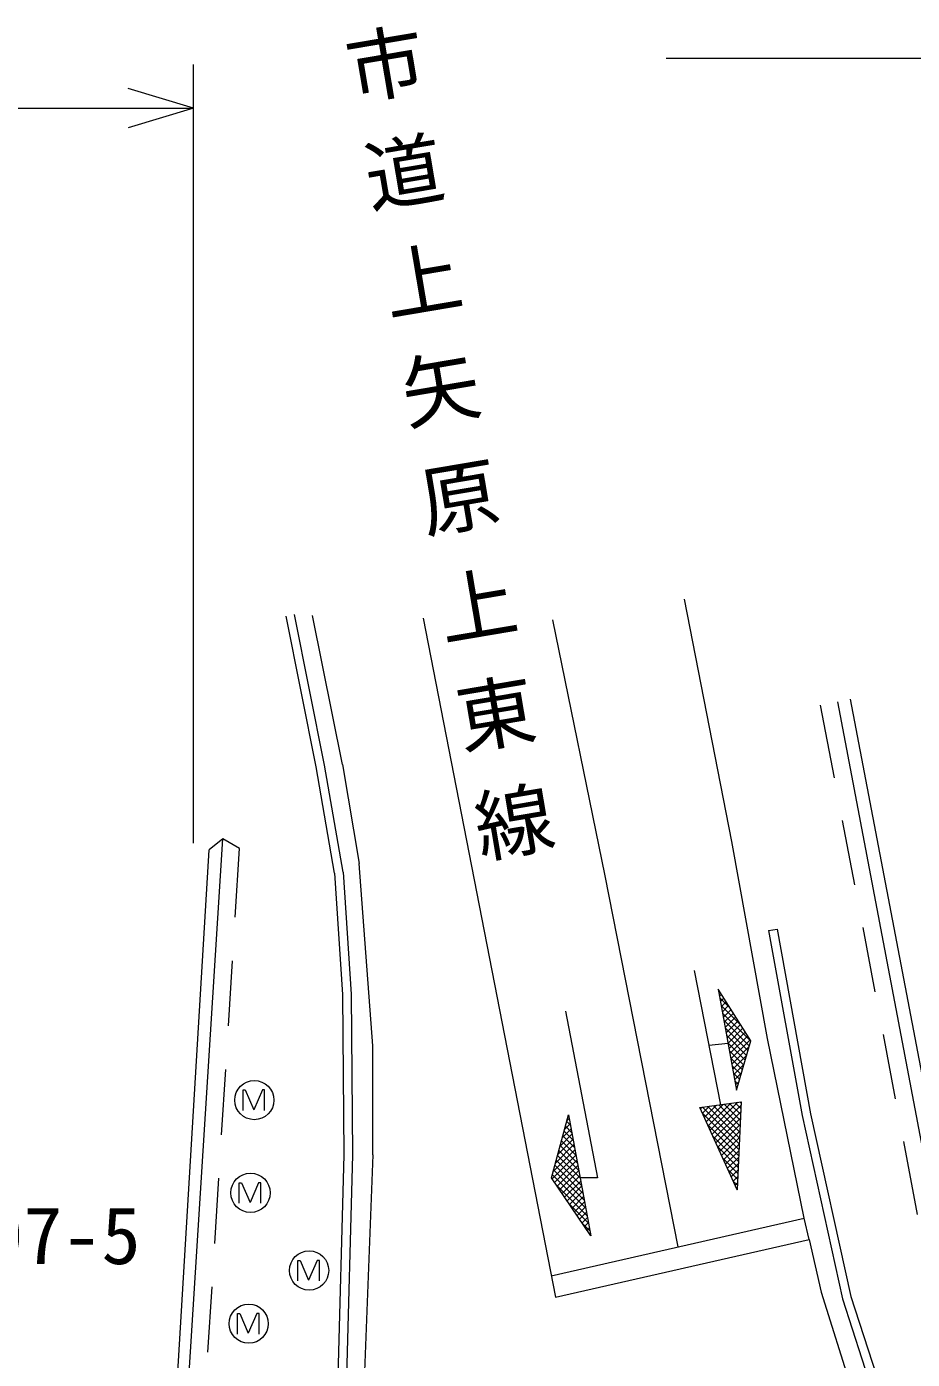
# Model space of a CAD drawing. Units: millimetres, scale not verified. Extents: x 40000 to 680000, y 20000 to 380000.
# Drawn here: x 104828 to 125152, y 313312 to 343896 of the extents above; entities that cross this region are included whole.
import ezdxf
from ezdxf.enums import TextEntityAlignment as Align

# ---------------------------------------------------------------- set-up
doc = ezdxf.new("R2010")
doc.units = ezdxf.units.MM
doc.header["$LTSCALE"] = 1000
for name, color, linetype, lineweight in [('M-BGD', 7, 'Continuous', 13), ('M-STR-HTXT', 7, 'Continuous', 13), ('M-STR-STRC', 7, 'Continuous', 13)]:
    doc.layers.add(name, color=color, linetype=linetype, lineweight=lineweight)
doc.layers.add('M-BGD-HTXT', color=7, linetype='Continuous')
doc.styles.add('@ＭＳ ゴシック', font='')
doc.styles.add('ＭＳ ゴシック', font='')
doc.styles.get('@ＭＳ ゴシック').set_extended_font_data('@MS Gothic')
doc.styles.get('ＭＳ ゴシック').set_extended_font_data('MS Gothic')

msp = doc.modelspace()

# ---------------------------------------------------------------- linework, layer by layer
at = {"layer": 'M-BGD'}
for p, q in [((121007, 325197), (119927, 330756)), ((111468, 326908), (110781, 330369)), ((111664, 326945), (110977, 330408)), ((112075, 326961), (111387, 330379)), ((113924, 330322), (116962, 314741)), ((116896, 330281), (118095, 324406)), ((123365, 326659), (123046, 328328)), ((125656, 316768), (123439, 328403)), ((125943, 316864), (123734, 328459)), ((112093, 324496), (111664, 326945)), ((112075, 326961), (112456, 324692)), ((111894, 324472), (111468, 326908)), ((123832, 324203), (123552, 325676)), ((108386, 310276), (109329, 325255)), ((109329, 325255), (109013, 325003)), ((109716, 325034), (109329, 325255)), ((121826, 320678), (121007, 325197)), ((108149, 310603), (109013, 325003)), ((109616, 323458), (109716, 325034)), ((112093, 324496), (112274, 321693)), ((112770, 320507), (112456, 324692)), ((111894, 324472), (112074, 321685)), ((118095, 324406), (119769, 315893)), ((121850, 323151), (122047, 323187)), ((121850, 323151), (122622, 318907)), ((122047, 323187), (122818, 318947)), ((124300, 321747), (124020, 323221)), ((109459, 320963), (109554, 322460)), ((120148, 322235), (120749, 319156)), ((121443, 320623), (120699, 321809)), ((120699, 321809), (121119, 319491)), ((120740, 321742), (120704, 321779)), ((120706, 321766), (120718, 321778)), ((112074, 321685), (112106, 318009)), ((112274, 321693), (112306, 318007)), ((120728, 321646), (120773, 321691)), ((120979, 321362), (120735, 321606)), ((120750, 321527), (120827, 321604)), ((121217, 320983), (120767, 321433)), ((120772, 321407), (120882, 321517)), ((120793, 321287), (120936, 321430)), ((117196, 321302), (117930, 317476)), ((121442, 320617), (120798, 321260)), ((120815, 321168), (120991, 321343)), ((120837, 321048), (121045, 321257)), ((120858, 320928), (121100, 321170)), ((121410, 320507), (120830, 321087)), ((121379, 320397), (120861, 320915)), ((120880, 320809), (121154, 321083)), ((120902, 320689), (121209, 320996)), ((120924, 320569), (121264, 320909)), ((120945, 320449), (121318, 320822)), ((120482, 320524), (120924, 320569)), ((121347, 320287), (120892, 320742)), ((121316, 320177), (120924, 320569)), ((120967, 320330), (121373, 320735)), ((120989, 320210), (121427, 320648)), ((121119, 319491), (121443, 320623)), ((122671, 316553), (121826, 320678)), ((124768, 319291), (124487, 320765)), ((112770, 318007), (112770, 320507)), ((121284, 320067), (120955, 320396)), ((121253, 319957), (120986, 320224)), ((121011, 320090), (121403, 320483)), ((121032, 319971), (121347, 320285)), ((109302, 318468), (109396, 319965)), ((121221, 319847), (121018, 320051)), ((121054, 319851), (121290, 320087)), ((121190, 319737), (121049, 319878)), ((121076, 319731), (121233, 319889)), ((121159, 319627), (121080, 319705)), ((121097, 319612), (121177, 319691)), ((109793, 319494), (109845, 319494)), ((109793, 319024), (109793, 319494)), ((109845, 319494), (110041, 319042)), ((110237, 319494), (110041, 319042)), ((110288, 319494), (110237, 319494)), ((110288, 319024), (110288, 319494)), ((121127, 319517), (121112, 319532)), ((121119, 319492), (121120, 319493)), ((120275, 319091), (121227, 319222)), ((121131, 317200), (120275, 319091)), ((120289, 319058), (120330, 319098)), ((120334, 318961), (120494, 319121)), ((121181, 318255), (120337, 319099)), ((120378, 318863), (120658, 319143)), ((120422, 318766), (120822, 319166)), ((121187, 318390), (120461, 319116)), ((120466, 318669), (120986, 319189)), ((120510, 318572), (121149, 319211)), ((120554, 318474), (121223, 319143)), ((121194, 318525), (120586, 319134)), ((120598, 318377), (121216, 318995)), ((121200, 318660), (120710, 319151)), ((121206, 318795), (120834, 319168)), ((121213, 318931), (120959, 319185)), ((121219, 319066), (121083, 319202)), ((121227, 319222), (121131, 317200)), ((121226, 319201), (121207, 319219)), ((116872, 317476), (117259, 318920)), ((117171, 318590), (117297, 318717)), ((117301, 318693), (117220, 318774)), ((117222, 318783), (117275, 318836)), ((117269, 318867), (117250, 318886)), ((117259, 318920), (117775, 316149)), ((121175, 318120), (120333, 318962)), ((121168, 317985), (120450, 318703)), ((120642, 318280), (121209, 318846)), ((120686, 318182), (121202, 318698)), ((122622, 318907), (123546, 314703)), ((122818, 318947), (123739, 314756)), ((117067, 318204), (117341, 318478)), ((117119, 318397), (117319, 318597)), ((117398, 318172), (117130, 318440)), ((117366, 318345), (117160, 318551)), ((117334, 318519), (117190, 318663)), ((121162, 317850), (120568, 318444)), ((120730, 318085), (121195, 318549)), ((120775, 317988), (121188, 318401)), ((116912, 317624), (117408, 318120)), ((116964, 317817), (117386, 318240)), ((117015, 318011), (117364, 318359)), ((117495, 317650), (117041, 318105)), ((117463, 317824), (117071, 318217)), ((117431, 317998), (117100, 318328)), ((121156, 317715), (120685, 318186)), ((120819, 317890), (121181, 318253)), ((120863, 317793), (121174, 318104)), ((125273, 316639), (124955, 318309)), ((112106, 318009), (111944, 312109)), ((112306, 318007), (112144, 312094)), ((112770, 318007), (112543, 312063)), ((116886, 317457), (117430, 318001)), ((116943, 317372), (117452, 317882)), ((117593, 317129), (116951, 317771)), ((117560, 317303), (116981, 317882)), ((117000, 317288), (117475, 317763)), ((117528, 317477), (117011, 317994)), ((121149, 317580), (120802, 317927)), ((120907, 317696), (121167, 317956)), ((120951, 317598), (121160, 317807)), ((109145, 315973), (109239, 317470)), ((117775, 316149), (116872, 317476)), ((117657, 316782), (116891, 317548)), ((117625, 316955), (116921, 317659)), ((117057, 317204), (117497, 317643)), ((117115, 317120), (117519, 317524)), ((117930, 317476), (117528, 317476)), ((121143, 317445), (120919, 317669)), ((120995, 317501), (121153, 317659)), ((121039, 317404), (121146, 317510)), ((109707, 317366), (109758, 317366)), ((109707, 316897), (109707, 317366)), ((109758, 317366), (109955, 316914)), ((110151, 317366), (109955, 316914)), ((110202, 317366), (110151, 317366)), ((110202, 316897), (110202, 317366)), ((117690, 316608), (116981, 317316)), ((117172, 317036), (117541, 317405)), ((117229, 316952), (117563, 317286)), ((117286, 316867), (117586, 317167)), ((121137, 317310), (121036, 317410)), ((121083, 317306), (121139, 317362)), ((121127, 317209), (121132, 317214)), ((117722, 316434), (117282, 316874)), ((117344, 316783), (117608, 317047)), ((117401, 316699), (117630, 316928)), ((116867, 315232), (122671, 316553)), ((117458, 316615), (117652, 316809)), ((117515, 316531), (117674, 316690)), ((117573, 316447), (117697, 316570)), ((122782, 316066), (122671, 316553)), ((117754, 316260), (117582, 316432)), ((117630, 316362), (117719, 316451)), ((117687, 316278), (117741, 316332)), ((116962, 314741), (122782, 316066)), ((117744, 316194), (117763, 316213)), ((122782, 316066), (123056, 314852)), ((111051, 315584), (111102, 315584)), ((111051, 315114), (111051, 315584)), ((111102, 315584), (111299, 315132)), ((111495, 315584), (111299, 315132)), ((111546, 315584), (111495, 315584)), ((111546, 315114), (111546, 315584)), ((108988, 313478), (109082, 314975)), ((123056, 314852), (124217, 311163)), ((123546, 314703), (124676, 311226)), ((123739, 314756), (124866, 311288)), ((109665, 313893), (109665, 314363)), ((109665, 314363), (109717, 314363)), ((109717, 314363), (109913, 313911)), ((110109, 314363), (109913, 313911)), ((110160, 314363), (110109, 314363)), ((110160, 313893), (110160, 314363))]:
    msp.add_line(p, q, dxfattribs=at)
for centre in [(110052, 319262), (109965, 317134), (111309, 315352), (109924, 314131)]:
    msp.add_circle(centre, 450, dxfattribs=at)
at = {"layer": 'M-STR-HTXT'}
for p, q in [((108659, 325159), (108659, 343025)), ((108659, 342025), (107159, 342475)), ((91150, 342025), (108659, 342025)), ((108659, 342025), (107159, 341575))]:
    msp.add_line(p, q, dxfattribs=at)
at = {"layer": 'M-STR-STRC'}
msp.add_line((140276, 343161), (119500, 343161), dxfattribs=at)

# ---------------------------------------------------------------- texts
at = {"layer": 'M-BGD', "style": 'ＭＳ ゴシック'}
msp.add_text('3407-5', height=1320, dxfattribs=at).set_placement((102057, 316159), align=Align.MIDDLE_LEFT)
at = {"layer": 'M-BGD-HTXT', "insert": (113756, 333863), "char_height": 1320, "attachment_point": 8, "rotation": 279.62, "style": '@ＭＳ ゴシック'}
msp.add_mtext('\\T1.4;市道上矢原上東線', dxfattribs=at)

doc.saveas('drawing.dxf')
